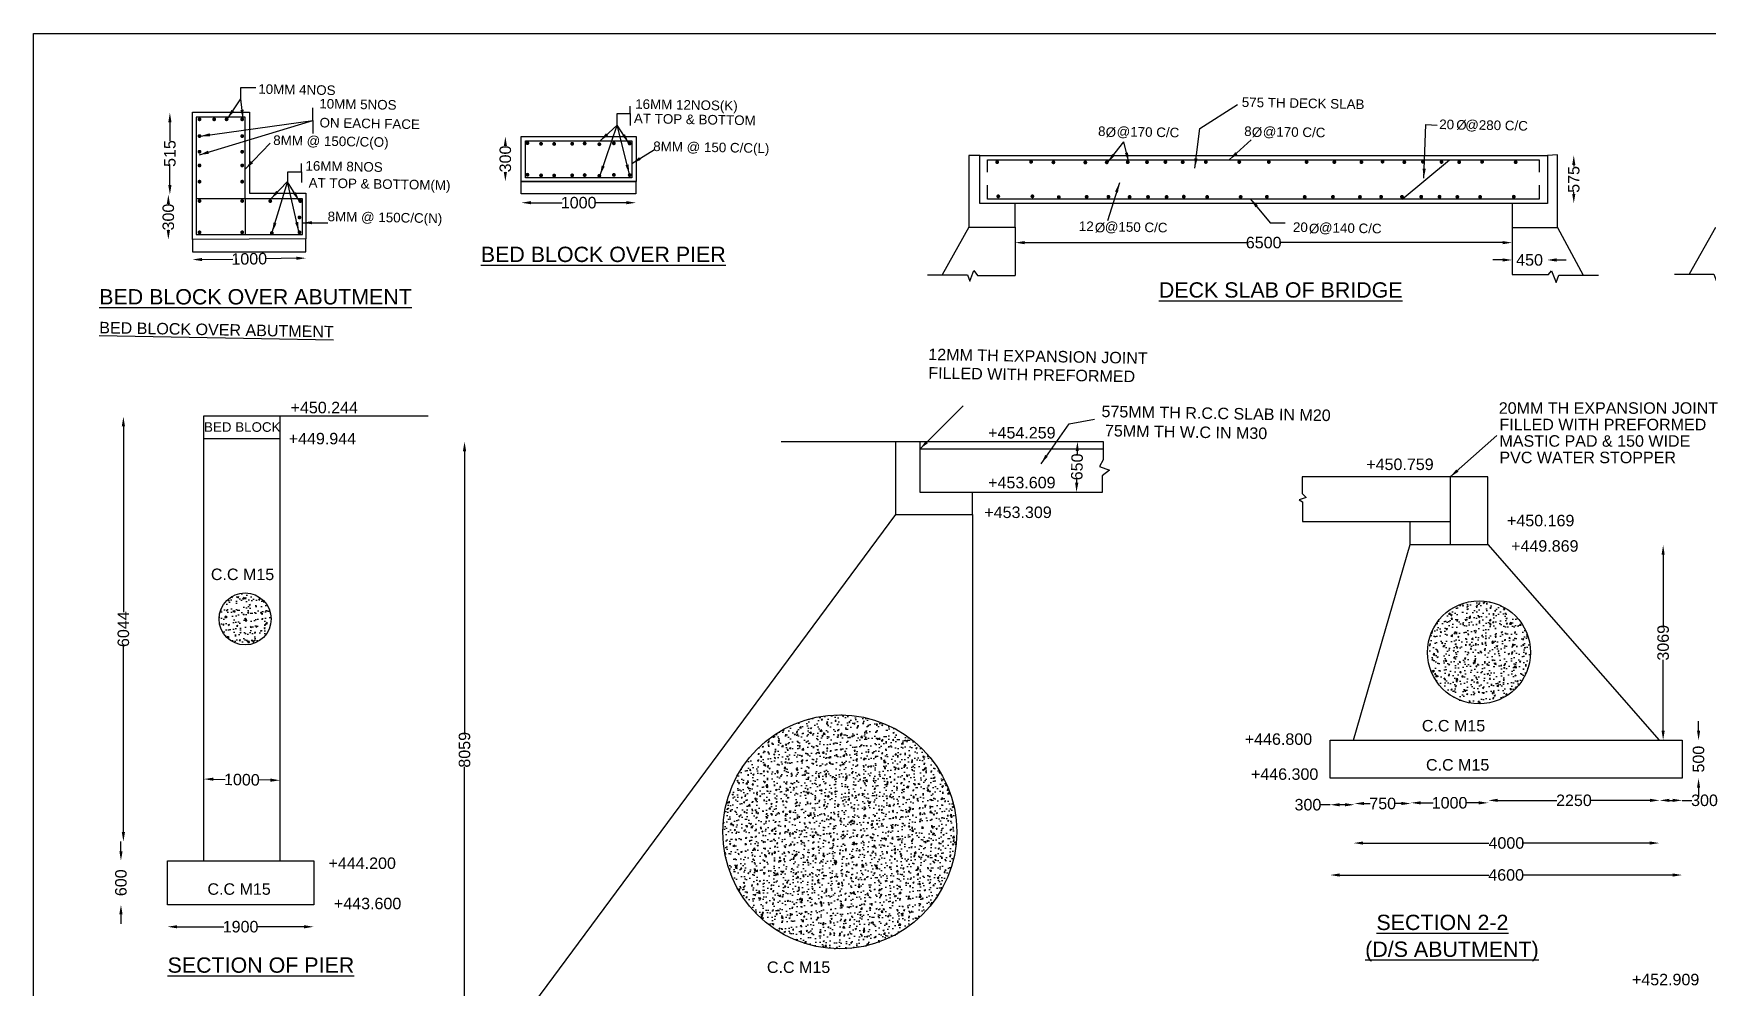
# Model space of a CAD drawing. Header units: millimetres. Extents: x 486 to 39860, y 1728 to 27070.
# Drawn here: x 486 to 22343, y 14621 to 27070 of the extents above; entities that cross this region are included whole.
import ezdxf

# ---------------------------------------------------------------- set-up
doc = ezdxf.new("R2010")
doc.units = ezdxf.units.MM
doc.header["$MEASUREMENT"] = 0
for name, color, linetype in [('DIMENSION', 7, 'Continuous'), ('DRAWING', 7, 'Continuous'), ('TEXT', 7, 'Continuous')]:
    doc.layers.add(name, color=color, linetype=linetype)
doc.styles.get("Standard").update_dxf_attribs({"font": 'arial.ttf'})
doc.dimstyles.get("Standard").update_dxf_attribs({"dimtxt": 150, "dimasz": 125, "dimexe": 0.18, "dimexo": 0.0625, "dimgap": 0.09, "dimtad": 0, "dimdec": 0, "dimzin": 0, "dimdsep": 46, "dimtxsty": 'Standard', "dimcen": 0.09, "dimse1": 1, "dimse2": 1, "dimadec": 0, "dimazin": 0, "dimtfac": 1, "dimtdec": 0, "dimtofl": 0, "dimtmove": 0, "dimatfit": 3, "dimfxl": 1, "dimtolj": 1, "dimtzin": 0, "dimarcsym": 0})
pattern_1 = [(50, (0, 0), (179.31505, -15.688), [18.75, -206.25]), (355, (0, 0), (-34.6878, 188.048), [15, -165]), (100.4514, (14.94, -1.3), (144.6273, 172.3599), [15.935, -175.2855]), (46.1842, (0, 50), (266.8103, -41.3798), [28.125, -309.375]), (96.6356, (22.23, 46.55), (233.6657, 243.5295), [23.9026, -262.9282]), (351.1842, (0, 50), (233.6655, 243.5297), [22.5, -247.5]), (21, (25, 37.5), (149.2268, -100.6547), [18.75, -206.25]), (326, (25, 37.5), (60.8288, 181.2875), [15, -165]), (71.4514, (37.44, 29.11), (210.0557, 80.6326), [15.935, -175.2855]), (37.5, (0, 0), (3.03996, 83.22346), [0, -163, 0, -167.5, 0, -165.625]), (7.5, (0, 0), (65.76738, 98.60293), [0, -95.5, 0, -159.25, 0, -63.125]), (327.5, (-55.75, 0), (133.45561, -5.63872), [0, -62.5, 0, -195, 0, -258.75]), (317.5, (-80.75, 0), (145.79654, 25.02625), [0, -81.25, 0, -129.5, 0, -183.75])]

# ---------------------------------------------------------------- blocks, each defined once
blk = doc.blocks.new('*D2')
at = {"layer": 'Defpoints', "color": 0, "transparency": 16777216}
for p in [(2561, 24222), (4043, 24242), (4044, 24139)]:
    blk.add_point(p, dxfattribs=at)
at = {"layer": 'DIMENSION', "color": 0, "lineweight": -2, "transparency": 16777216}
for p, q in [((2687, 24121), (3087, 24127)), ((3919, 24138), (3520, 24132))]:
    blk.add_line(p, q, dxfattribs=at)
at = {"layer": 'DIMENSION', "color": 0, "transparency": 16777216}
for points in [[(2687, 24142), (2688, 24100), (2562, 24120)], [(3919, 24158), (3920, 24117), (4044, 24139)]]:
    blk.add_solid(points, dxfattribs=at)
at = {"layer": 'DIMENSION', "color": 0, "transparency": 16777216, "insert": (3303, 24129), "char_height": 150, "attachment_point": 5, "rotation": 0.7609}
blk.add_mtext('\\A1;1000', dxfattribs=at)
blk = doc.blocks.new('*D3')
at = {"layer": 'Defpoints', "color": 0, "transparency": 16777216}
for p in [(2247, 24969), (2310, 24969), (2310, 24380)]:
    blk.add_point(p, dxfattribs=at)
at = {"layer": 'DIMENSION', "color": 0, "lineweight": -2, "transparency": 16777216}
for p, q in [((2247, 24844), (2247, 24840)), ((2247, 24505), (2247, 24509))]:
    blk.add_line(p, q, dxfattribs=at)
at = {"layer": 'DIMENSION', "color": 0, "transparency": 16777216}
for points in [[(2226, 24844), (2268, 24844), (2247, 24969)], [(2226, 24505), (2268, 24505), (2247, 24380)]]:
    blk.add_solid(points, dxfattribs=at)
at = {"layer": 'DIMENSION', "color": 0, "transparency": 16777216, "insert": (2247, 24675), "char_height": 150, "attachment_point": 5, "rotation": 90}
blk.add_mtext('\\A1;300', dxfattribs=at)
blk = doc.blocks.new('*D4')
at = {"layer": 'Defpoints', "color": 0, "transparency": 16777216}
for p in [(2247, 26038), (2267, 26038), (2247, 24969)]:
    blk.add_point(p, dxfattribs=at)
at = {"layer": 'DIMENSION', "color": 0, "lineweight": -2, "transparency": 16777216}
for p, q in [((2267, 25913), (2267, 25670)), ((2267, 25094), (2267, 25337))]:
    blk.add_line(p, q, dxfattribs=at)
at = {"layer": 'DIMENSION', "color": 0, "transparency": 16777216}
for points in [[(2246, 25913), (2288, 25913), (2267, 26038)], [(2246, 25094), (2288, 25094), (2267, 24969)]]:
    blk.add_solid(points, dxfattribs=at)
at = {"layer": 'DIMENSION', "color": 0, "transparency": 16777216, "insert": (2267, 25504), "char_height": 150, "attachment_point": 5, "rotation": 90}
blk.add_mtext('\\A1;515', dxfattribs=at)
blk = doc.blocks.new('*D5')
at = {"layer": 'Defpoints', "color": 0, "transparency": 16777216}
for p in [(6856, 24979), (8352, 24979), (8352, 24862)]:
    blk.add_point(p, dxfattribs=at)
at = {"layer": 'DIMENSION', "color": 0, "lineweight": -2, "transparency": 16777216}
for p, q in [((6981, 24862), (7387, 24862)), ((8227, 24862), (7821, 24862))]:
    blk.add_line(p, q, dxfattribs=at)
at = {"layer": 'DIMENSION', "color": 0, "transparency": 16777216}
for points in [[(6981, 24883), (6981, 24842), (6856, 24862)], [(8227, 24883), (8227, 24842), (8352, 24862)]]:
    blk.add_solid(points, dxfattribs=at)
at = {"layer": 'DIMENSION', "color": 0, "transparency": 16777216, "insert": (7604, 24862), "char_height": 150, "attachment_point": 5}
blk.add_mtext('\\A1;1000', dxfattribs=at)
blk = doc.blocks.new('*D6')
at = {"layer": 'Defpoints', "color": 0, "transparency": 16777216}
for p in [(6856, 25726), (6647, 25139), (6856, 25139)]:
    blk.add_point(p, dxfattribs=at)
at = {"layer": 'DIMENSION', "color": 0, "lineweight": -2, "transparency": 16777216}
for p, q in [((6647, 25601), (6647, 25598)), ((6647, 25264), (6647, 25267))]:
    blk.add_line(p, q, dxfattribs=at)
at = {"layer": 'DIMENSION', "color": 0, "transparency": 16777216}
for points in [[(6626, 25601), (6668, 25601), (6647, 25726)], [(6626, 25264), (6668, 25264), (6647, 25139)]]:
    blk.add_solid(points, dxfattribs=at)
at = {"layer": 'DIMENSION', "color": 0, "transparency": 16777216, "insert": (6647, 25433), "char_height": 150, "attachment_point": 5, "rotation": 90}
blk.add_mtext('\\A1;300', dxfattribs=at)
blk = doc.blocks.new('*D7')
at = {"layer": 'Defpoints', "color": 0, "transparency": 16777216}
for p in [(13304, 24853), (19792, 24853), (19792, 24341)]:
    blk.add_point(p, dxfattribs=at)
at = {"layer": 'DIMENSION', "color": 0, "lineweight": -2, "transparency": 16777216}
for p, q in [((13429, 24341), (16324, 24341)), ((19667, 24341), (16772, 24341))]:
    blk.add_line(p, q, dxfattribs=at)
at = {"layer": 'DIMENSION', "color": 0, "transparency": 16777216}
for points in [[(13429, 24362), (13429, 24320), (13304, 24341)], [(19667, 24362), (19667, 24320), (19792, 24341)]]:
    blk.add_solid(points, dxfattribs=at)
at = {"layer": 'DIMENSION', "color": 0, "transparency": 16777216, "insert": (16548, 24341), "char_height": 150, "attachment_point": 5}
blk.add_mtext('\\A1;6500', dxfattribs=at)
blk = doc.blocks.new('*D8')
at = {"layer": 'Defpoints', "color": 0, "transparency": 16777216}
for p in [(19792, 24167), (20248, 24167), (20248, 24115)]:
    blk.add_point(p, dxfattribs=at)
at = {"layer": 'DIMENSION', "color": 0, "lineweight": -2, "transparency": 16777216}
for p, q in [((19667, 24115), (19542, 24115)), ((20373, 24115), (20498, 24115))]:
    blk.add_line(p, q, dxfattribs=at)
at = {"layer": 'DIMENSION', "color": 0, "transparency": 16777216}
for points in [[(19667, 24136), (19667, 24094), (19792, 24115)], [(20373, 24136), (20373, 24094), (20248, 24115)]]:
    blk.add_solid(points, dxfattribs=at)
at = {"layer": 'DIMENSION', "color": 0, "transparency": 16777216, "insert": (20020, 24115), "char_height": 150, "attachment_point": 5}
blk.add_mtext('\\A1;450', dxfattribs=at)
blk = doc.blocks.new('*D9')
at = {"layer": 'Defpoints', "color": 0, "transparency": 16777216}
for p in [(20252, 25480), (20252, 24853), (20597, 24853)]:
    blk.add_point(p, dxfattribs=at)
at = {"layer": 'DIMENSION', "color": 0, "lineweight": -2, "transparency": 16777216}
for p, q in [((20597, 25355), (20597, 25333)), ((20597, 24978), (20597, 25000))]:
    blk.add_line(p, q, dxfattribs=at)
at = {"layer": 'DIMENSION', "color": 0, "transparency": 16777216}
for points in [[(20576, 25355), (20618, 25355), (20597, 25480)], [(20576, 24978), (20618, 24978), (20597, 24853)]]:
    blk.add_solid(points, dxfattribs=at)
at = {"layer": 'DIMENSION', "color": 0, "transparency": 16777216, "insert": (20597, 25166), "char_height": 150, "attachment_point": 5, "rotation": 90}
blk.add_mtext('\\A1;575', dxfattribs=at)
blk = doc.blocks.new('*D21')
at = {"layer": 'Defpoints', "color": 0, "transparency": 16777216}
for p in [(17416, 17353), (22011, 17353), (22011, 16089)]:
    blk.add_point(p, dxfattribs=at)
at = {"layer": 'DIMENSION', "color": 0, "lineweight": -2, "transparency": 16777216}
for p, q in [((17541, 16089), (19487, 16089)), ((21886, 16089), (19940, 16089))]:
    blk.add_line(p, q, dxfattribs=at)
at = {"layer": 'DIMENSION', "color": 0, "transparency": 16777216}
for points in [[(17541, 16110), (17541, 16068), (17416, 16089)], [(21886, 16110), (21886, 16068), (22011, 16089)]]:
    blk.add_solid(points, dxfattribs=at)
at = {"layer": 'DIMENSION', "color": 0, "transparency": 16777216, "insert": (19714, 16089), "char_height": 150, "attachment_point": 5}
blk.add_mtext('\\A1;4600', dxfattribs=at)
blk = doc.blocks.new('*D22')
at = {"layer": 'Defpoints', "color": 0, "transparency": 16777216}
for p in [(17721, 17848), (21713, 17848), (21713, 16506)]:
    blk.add_point(p, dxfattribs=at)
at = {"layer": 'DIMENSION', "color": 0, "lineweight": -2, "transparency": 16777216}
for p, q in [((17846, 16506), (19490, 16506)), ((21588, 16506), (19944, 16506))]:
    blk.add_line(p, q, dxfattribs=at)
at = {"layer": 'DIMENSION', "color": 0, "transparency": 16777216}
for points in [[(17846, 16527), (17846, 16486), (17721, 16506)], [(21588, 16527), (21588, 16486), (21713, 16506)]]:
    blk.add_solid(points, dxfattribs=at)
at = {"layer": 'DIMENSION', "color": 0, "transparency": 16777216, "insert": (19717, 16506), "char_height": 150, "attachment_point": 5}
blk.add_mtext('\\A1;4000', dxfattribs=at)
blk = doc.blocks.new('*D23')
at = {"layer": 'Defpoints', "color": 0, "transparency": 16777216}
for p in [(17416, 17353), (17733, 17353), (17733, 17006)]:
    blk.add_point(p, dxfattribs=at)
at = {"layer": 'DIMENSION', "color": 0, "lineweight": -2, "transparency": 16777216}
for p, q in [((17416, 17006), (17291, 17006)), ((17608, 17006), (17541, 17006))]:
    blk.add_line(p, q, dxfattribs=at)
at = {"layer": 'DIMENSION', "color": 0, "transparency": 16777216}
for points in [[(17541, 17027), (17541, 16985), (17416, 17006)], [(17608, 17027), (17608, 16985), (17733, 17006)]]:
    blk.add_solid(points, dxfattribs=at)
at = {"layer": 'DIMENSION', "color": 0, "transparency": 16777216, "insert": (17126, 17006), "char_height": 150, "attachment_point": 5}
blk.add_mtext('\\A1;300', dxfattribs=at)
blk = doc.blocks.new('*D24')
at = {"layer": 'Defpoints', "color": 0, "transparency": 16777216}
for p in [(17733, 17006), (18471, 17022), (18471, 17006)]:
    blk.add_point(p, dxfattribs=at)
at = {"layer": 'DIMENSION', "color": 0, "lineweight": -2, "transparency": 16777216}
for p, q in [((17858, 17022), (17937, 17022)), ((18346, 17022), (18267, 17022))]:
    blk.add_line(p, q, dxfattribs=at)
at = {"layer": 'DIMENSION', "color": 0, "transparency": 16777216}
for points in [[(17858, 17043), (17858, 17002), (17733, 17022)], [(18346, 17043), (18346, 17002), (18471, 17022)]]:
    blk.add_solid(points, dxfattribs=at)
at = {"layer": 'DIMENSION', "color": 0, "transparency": 16777216, "insert": (18102, 17022), "char_height": 150, "attachment_point": 5}
blk.add_mtext('\\A1;750', dxfattribs=at)
blk = doc.blocks.new('*D25')
at = {"layer": 'Defpoints', "color": 0, "transparency": 16777216}
for p in [(18471, 17022), (19480, 17031), (19480, 17022)]:
    blk.add_point(p, dxfattribs=at)
at = {"layer": 'DIMENSION', "color": 0, "lineweight": -2, "transparency": 16777216}
for p, q in [((18596, 17031), (18759, 17031)), ((19355, 17031), (19192, 17031))]:
    blk.add_line(p, q, dxfattribs=at)
at = {"layer": 'DIMENSION', "color": 0, "transparency": 16777216}
for points in [[(18596, 17051), (18596, 17010), (18471, 17031)], [(19355, 17051), (19355, 17010), (19480, 17031)]]:
    blk.add_solid(points, dxfattribs=at)
at = {"layer": 'DIMENSION', "color": 0, "transparency": 16777216, "insert": (18975, 17031), "char_height": 150, "attachment_point": 5}
blk.add_mtext('\\A1;1000', dxfattribs=at)
blk = doc.blocks.new('*D26')
at = {"layer": 'Defpoints', "color": 0, "transparency": 16777216}
for p in [(21718, 17063), (19480, 17031), (21718, 17031)]:
    blk.add_point(p, dxfattribs=at)
at = {"layer": 'DIMENSION', "color": 0, "lineweight": -2, "transparency": 16777216}
for p, q in [((19605, 17063), (20374, 17063)), ((21593, 17063), (20824, 17063))]:
    blk.add_line(p, q, dxfattribs=at)
at = {"layer": 'DIMENSION', "color": 0, "transparency": 16777216}
for points in [[(19605, 17084), (19605, 17043), (19480, 17063)], [(21593, 17084), (21593, 17043), (21718, 17063)]]:
    blk.add_solid(points, dxfattribs=at)
at = {"layer": 'DIMENSION', "color": 0, "transparency": 16777216, "insert": (20599, 17063), "char_height": 150, "attachment_point": 5}
blk.add_mtext('\\A1;2250', dxfattribs=at)
blk = doc.blocks.new('*D27')
at = {"layer": 'Defpoints', "color": 0, "transparency": 16777216}
for p in [(21718, 17096), (22013, 17096), (22013, 17063)]:
    blk.add_point(p, dxfattribs=at)
at = {"layer": 'DIMENSION', "color": 0, "lineweight": -2, "transparency": 16777216}
for p, q in [((21843, 17063), (21888, 17063)), ((22013, 17063), (22138, 17063))]:
    blk.add_line(p, q, dxfattribs=at)
at = {"layer": 'DIMENSION', "color": 0, "transparency": 16777216}
for points in [[(21843, 17084), (21843, 17043), (21718, 17063)], [(21888, 17084), (21888, 17043), (22013, 17063)]]:
    blk.add_solid(points, dxfattribs=at)
at = {"layer": 'DIMENSION', "color": 0, "transparency": 16777216, "insert": (22304, 17063), "char_height": 150, "attachment_point": 5}
blk.add_mtext('\\A1;300', dxfattribs=at)
blk = doc.blocks.new('*D28')
at = {"layer": 'Defpoints', "color": 0, "transparency": 16777216}
for p in [(22011, 17848), (22226, 17848), (22011, 17353)]:
    blk.add_point(p, dxfattribs=at)
at = {"layer": 'DIMENSION', "color": 0, "lineweight": -2, "transparency": 16777216}
for p, q in [((22226, 17973), (22226, 18098)), ((22226, 17228), (22226, 17103))]:
    blk.add_line(p, q, dxfattribs=at)
at = {"layer": 'DIMENSION', "color": 0, "transparency": 16777216}
for points in [[(22206, 17973), (22247, 17973), (22226, 17848)], [(22206, 17228), (22247, 17228), (22226, 17353)]]:
    blk.add_solid(points, dxfattribs=at)
at = {"layer": 'DIMENSION', "color": 0, "transparency": 16777216, "insert": (22226, 17601), "char_height": 150, "attachment_point": 5, "rotation": 90}
blk.add_mtext('\\A1;500', dxfattribs=at)
blk = doc.blocks.new('*D29')
at = {"layer": 'Defpoints', "color": 0, "transparency": 16777216}
for p in [(21713, 20393), (21764, 20393), (21713, 17848)]:
    blk.add_point(p, dxfattribs=at)
at = {"layer": 'DIMENSION', "color": 0, "lineweight": -2, "transparency": 16777216}
for p, q in [((21764, 20268), (21764, 19345)), ((21764, 17973), (21764, 18896))]:
    blk.add_line(p, q, dxfattribs=at)
at = {"layer": 'DIMENSION', "color": 0, "transparency": 16777216}
for points in [[(21743, 20268), (21784, 20268), (21764, 20393)], [(21743, 17973), (21784, 17973), (21764, 17848)]]:
    blk.add_solid(points, dxfattribs=at)
at = {"layer": 'DIMENSION', "color": 0, "transparency": 16777216, "insert": (21764, 19120), "char_height": 150, "attachment_point": 5, "rotation": 90}
blk.add_mtext('\\A1;3069', dxfattribs=at)
blk = doc.blocks.new('*D36')
at = {"layer": 'Defpoints', "color": 0, "transparency": 16777216}
for p in [(6114, 21744), (6334, 21744), (6334, 13702)]:
    blk.add_point(p, dxfattribs=at)
at = {"layer": 'DIMENSION', "color": 0, "lineweight": -2, "transparency": 16777216}
for p, q in [((6114, 21619), (6114, 17948)), ((6114, 13827), (6114, 17499))]:
    blk.add_line(p, q, dxfattribs=at)
at = {"layer": 'DIMENSION', "color": 0, "transparency": 16777216}
for points in [[(6093, 21619), (6135, 21619), (6114, 21744)], [(6093, 13827), (6135, 13827), (6114, 13702)]]:
    blk.add_solid(points, dxfattribs=at)
at = {"layer": 'DIMENSION', "color": 0, "transparency": 16777216, "insert": (6114, 17723), "char_height": 150, "attachment_point": 5, "rotation": 90}
blk.add_mtext('\\A1;8059', dxfattribs=at)
blk = doc.blocks.new('*D37')
at = {"layer": 'Defpoints', "color": 0, "transparency": 16777216}
for p in [(2235, 15700), (4145, 15700), (4145, 15414)]:
    blk.add_point(p, dxfattribs=at)
at = {"layer": 'DIMENSION', "color": 0, "lineweight": -2, "transparency": 16777216}
for p, q in [((2360, 15414), (2973, 15414)), ((4020, 15414), (3407, 15414))]:
    blk.add_line(p, q, dxfattribs=at)
at = {"layer": 'DIMENSION', "color": 0, "transparency": 16777216}
for points in [[(2360, 15434), (2360, 15393), (2235, 15414)], [(4020, 15434), (4020, 15393), (4145, 15414)]]:
    blk.add_solid(points, dxfattribs=at)
at = {"layer": 'DIMENSION', "color": 0, "transparency": 16777216, "insert": (3190, 15414), "char_height": 150, "attachment_point": 5}
blk.add_mtext('\\A1;1900', dxfattribs=at)
blk = doc.blocks.new('*D38')
at = {"layer": 'Defpoints', "color": 0, "transparency": 16777216}
for p in [(1628, 16275), (2235, 16275), (2235, 15700)]:
    blk.add_point(p, dxfattribs=at)
at = {"layer": 'DIMENSION', "color": 0, "lineweight": -2, "transparency": 16777216}
for p, q in [((1628, 16400), (1628, 16525)), ((1628, 15575), (1628, 15450))]:
    blk.add_line(p, q, dxfattribs=at)
at = {"layer": 'DIMENSION', "color": 0, "transparency": 16777216}
for points in [[(1607, 16400), (1649, 16400), (1628, 16275)], [(1607, 15575), (1649, 15575), (1628, 15700)]]:
    blk.add_solid(points, dxfattribs=at)
at = {"layer": 'DIMENSION', "color": 0, "transparency": 16777216, "insert": (1628, 15988), "char_height": 150, "attachment_point": 5, "rotation": 90}
blk.add_mtext('\\A1;600', dxfattribs=at)
blk = doc.blocks.new('*D39')
at = {"layer": 'Defpoints', "color": 0, "transparency": 16777216}
for p in [(2710, 17351), (3704, 17335), (3704, 17325)]:
    blk.add_point(p, dxfattribs=at)
at = {"layer": 'DIMENSION', "color": 0, "lineweight": -2, "transparency": 16777216}
for p, q in [((2835, 17339), (2990, 17337)), ((3579, 17327), (3424, 17330))]:
    blk.add_line(p, q, dxfattribs=at)
at = {"layer": 'DIMENSION', "color": 0, "transparency": 16777216}
for points in [[(2835, 17360), (2835, 17319), (2710, 17341)], [(3579, 17348), (3578, 17306), (3704, 17325)]]:
    blk.add_solid(points, dxfattribs=at)
at = {"layer": 'DIMENSION', "color": 0, "transparency": 16777216, "insert": (3207, 17333), "char_height": 150, "attachment_point": 5, "rotation": 359.0523}
blk.add_mtext('\\A1;1000', dxfattribs=at)
blk = doc.blocks.new('*D40')
at = {"layer": 'Defpoints', "color": 0, "transparency": 16777216}
for p in [(1628, 22069), (1660, 22069), (1628, 16525)]:
    blk.add_point(p, dxfattribs=at)
at = {"layer": 'DIMENSION', "color": 0, "lineweight": -2, "transparency": 16777216}
for p, q in [((1660, 21944), (1660, 19521)), ((1660, 16650), (1660, 19073))]:
    blk.add_line(p, q, dxfattribs=at)
at = {"layer": 'DIMENSION', "color": 0, "transparency": 16777216}
for points in [[(1639, 21944), (1681, 21944), (1660, 22069)], [(1639, 16650), (1681, 16650), (1660, 16525)]]:
    blk.add_solid(points, dxfattribs=at)
at = {"layer": 'DIMENSION', "color": 0, "transparency": 16777216, "insert": (1660, 19297), "char_height": 150, "attachment_point": 5, "rotation": 90}
blk.add_mtext('\\A1;6044', dxfattribs=at)
blk = doc.blocks.new('*D74')
at = {"layer": 'Defpoints', "color": 0, "transparency": 16777216}
for p in [(14117, 21747), (14158, 21746), (14145, 21082)]:
    blk.add_point(p, dxfattribs=at)
at = {"layer": 'TEXT', "color": 0, "lineweight": -2, "transparency": 16777216}
for p, q in [((14115, 21622), (14114, 21581)), ((14107, 21208), (14108, 21249))]:
    blk.add_line(p, q, dxfattribs=at)
at = {"layer": 'TEXT', "color": 0, "transparency": 16777216}
for points in [[(14094, 21622), (14135, 21621), (14117, 21747)], [(14086, 21208), (14128, 21207), (14104, 21083)]]:
    blk.add_solid(points, dxfattribs=at)
at = {"layer": 'TEXT', "color": 0, "transparency": 16777216, "insert": (14111, 21415), "char_height": 150, "attachment_point": 5, "rotation": 88.9195}
blk.add_mtext('\\A1;650', dxfattribs=at)

msp = doc.modelspace()

# ---------------------------------------------------------------- hatches: boundary and pattern name
at = {"layer": 'DRAWING'}
h = msp.add_hatch(dxfattribs=at)
h.set_pattern_fill('AR-CONC', color=256, scale=25, style=0)
h.set_pattern_definition(pattern_1)
h.paths.add_polyline_path([(3588.8, 19430.6, 1), (2909.9, 19430.6, 1)])
h = msp.add_hatch(dxfattribs=at)
h.set_pattern_fill('AR-CONC', color=256, scale=25, style=0)
h.set_pattern_definition(pattern_1)
h.paths.add_polyline_path([(18688.1, 18994.8, 1), (20031.7, 18994.8, 1)])
h = msp.add_hatch(dxfattribs=at)
h.set_pattern_fill('AR-CONC', color=256, scale=25, style=0)
h.set_pattern_definition(pattern_1)
h.paths.add_polyline_path([(9487, 16652.6, 1), (12540.8, 16652.6, 1)])

# ---------------------------------------------------------------- linework, layer by layer
msp.add_lwpolyline([(39856.8, 1727.7), (486, 1727.7), (486, 27070.3), (39856.8, 27070.3)], close=True)
at = {"layer": 'DIMENSION'}
for points in [[(3191.1, 26217.8), (3191.1, 26367.3), (3389.4, 26367.3)], [(4134.1, 25933.7), (4134.1, 26101.9)], [(8105, 25874.3), (8105, 26024.4), (8277.1, 26024.4), (8277.1, 26121.3)], [(8277.1, 26024.4), (8277.1, 25871.2)], [(4134.1, 25933.7), (4134.1, 25765.5)], [(3804.8, 25143.1), (3804.8, 25266.4), (3984.4, 25266.4), (3984.4, 25374.8)], [(3984.4, 25266.4), (3984.4, 25124.4)]]:
    msp.add_lwpolyline(points, dxfattribs=at)
at = {"layer": 'DRAWING'}
for points in [[(2561.1, 24380.8), (2561.1, 26045.4), (3306.7, 26045.4), (3306.7, 24988.6), (4041.4, 24988.6), (4041.4, 24391.8)], [(2610.5, 25957.8), (2610.5, 24446.6), (3997.5, 24446.6), (3997.5, 24912), (3251.9, 24912), (3251.9, 25979.7), (2610.5, 25979.7)], [(6855.6, 25726.4), (8354.3, 25726.4), (8354.3, 25139.3), (6855.6, 25139.3)], [(6911.1, 25668.5), (8298.8, 25668.5), (8298.8, 25187.2), (6911.1, 25187.2)], [(12842.4, 25479.8), (20252.1, 25479.8), (20252.1, 24852.8), (12842.4, 24852.8)], [(6855.6, 25139.3), (8352.3, 25139.3), (8352.3, 24979.4), (6855.6, 24979.4)], [(17416.2, 17848.1), (22011.1, 17848.1), (22011.1, 17353.4), (17416.2, 17353.4)], [(2235.3, 16275.4), (4144.7, 16275.4), (4144.7, 15700.4), (2235.3, 15700.4)]]:
    msp.add_lwpolyline(points, close=True, dxfattribs=at)
at = {"layer": 'DRAWING', "const_width": 25}
for points in [[(2641.1, 25950.8, 1), (2666.1, 25950.8, 1)], [(2832.4, 25950.8, 1), (2857.4, 25950.8, 1)], [(2995.2, 25950.8, 1), (3020.2, 25950.8, 1)], [(3198.5, 25950.8, 1), (3223.5, 25950.8, 1)], [(2641.1, 25731.4, 1), (2666.1, 25731.4, 1)], [(3198.5, 25731.4, 1), (3223.5, 25731.4, 1)], [(6923.2, 25639.4, 1), (6948.2, 25639.4, 1)], [(7100.6, 25631.2, 1), (7125.6, 25631.2, 1)], [(7271.9, 25629.1, 1), (7296.9, 25629.1, 1)], [(7507.1, 25631.2, 1), (7532.1, 25631.2, 1)], [(7670.1, 25635.3, 1), (7695.1, 25635.3, 1)], [(7861.9, 25625, 1), (7886.9, 25625, 1)], [(8051.7, 25637.4, 1), (8076.7, 25637.4, 1)], [(8258, 25635.3, 1), (8283, 25635.3, 1)], [(2641.1, 25527.1, 1), (2666.1, 25527.1, 1)], [(2641.1, 25348.3, 1), (2666.1, 25348.3, 1)], [(3198.5, 25527.1, 1), (3223.5, 25527.1, 1)], [(3198.5, 25348.3, 1), (3223.5, 25348.3, 1)], [(13055.5, 25391.3, 1), (13080.5, 25391.3, 1)], [(13499.1, 25395.5, 1), (13524.1, 25395.5, 1)], [(13790, 25389.2, 1), (13815, 25389.2, 1)], [(14206.5, 25387.1, 1), (14231.5, 25387.1, 1)], [(14486.5, 25389.2, 1), (14511.5, 25389.2, 1)], [(14760.6, 25391.3, 1), (14785.6, 25391.3, 1)], [(15011.8, 25391.3, 1), (15036.8, 25391.3, 1)], [(15252.5, 25393.4, 1), (15277.5, 25393.4, 1)], [(15478.5, 25391.3, 1), (15503.5, 25391.3, 1)], [(15779.8, 25393.4, 1), (15804.8, 25393.4, 1)], [(16217.3, 25393.4, 1), (16242.3, 25393.4, 1)], [(16602.4, 25393.4, 1), (16627.4, 25393.4, 1)], [(17096.3, 25393.4, 1), (17121.3, 25393.4, 1)], [(17458.3, 25393.4, 1), (17483.3, 25393.4, 1)], [(17812, 25391.4, 1), (17837, 25391.4, 1)], [(18087.9, 25397.8, 1), (18112.9, 25397.8, 1)], [(18372.5, 25391.5, 1), (18397.5, 25391.5, 1)], [(18615.3, 25395.7, 1), (18640.3, 25395.7, 1)], [(18858.1, 25393.6, 1), (18883.1, 25393.6, 1)], [(19088.3, 25391.5, 1), (19113.3, 25391.5, 1)], [(19387.5, 25395.7, 1), (19412.5, 25395.7, 1)], [(19826.1, 25391.5, 1), (19851.1, 25391.5, 1)], [(2641.1, 25137.3, 1), (2666.1, 25137.3, 1)], [(3198.5, 25137.3, 1), (3223.5, 25137.3, 1)], [(6923.2, 25227.3, 1), (6948.2, 25227.3, 1)], [(7100.6, 25219.1, 1), (7125.6, 25219.1, 1)], [(7271.9, 25217, 1), (7296.9, 25217, 1)], [(7507.1, 25219.1, 1), (7532.1, 25219.1, 1)], [(7670.1, 25223.2, 1), (7695.1, 25223.2, 1)], [(7861.9, 25212.9, 1), (7886.9, 25212.9, 1)], [(8051.7, 25225.3, 1), (8076.7, 25225.3, 1)], [(8258, 25223.2, 1), (8283, 25223.2, 1)], [(13070.2, 24945.6, 1), (13095.2, 24945.6, 1)], [(13516, 24945.6, 1), (13541, 24945.6, 1)], [(13860.3, 24935.1, 1), (13885.3, 24935.1, 1)], [(14224.5, 24939.3, 1), (14249.5, 24939.3, 1)], [(14509.1, 24939.3, 1), (14534.1, 24939.3, 1)], [(14785.3, 24937.2, 1), (14810.3, 24937.2, 1)], [(15025.4, 24937.4, 1), (15050.4, 24937.4, 1)], [(15268.2, 24937.4, 1), (15293.2, 24937.4, 1)], [(15492.1, 24941.6, 1), (15517.1, 24941.6, 1)], [(15797.6, 24937.4, 1), (15822.6, 24937.4, 1)], [(16235, 24937.4, 1), (16260, 24937.4, 1)], [(16577.5, 24939.4, 1), (16602.5, 24939.4, 1)], [(17071.4, 24937.3, 1), (17096.4, 24937.3, 1)], [(17439.8, 24939.4, 1), (17464.8, 24939.4, 1)], [(17792.7, 24937.5, 1), (17817.7, 24937.5, 1)], [(18069, 24939.6, 1), (18094, 24939.6, 1)], [(18341, 24939.6, 1), (18366, 24939.6, 1)], [(18592.2, 24939.6, 1), (18617.2, 24939.6, 1)], [(18832, 24940.1, 1), (18857, 24940.1, 1)], [(19064.3, 24938, 1), (19089.3, 24938, 1)], [(19361.5, 24938, 1), (19386.5, 24938, 1)], [(19801, 24940.1, 1), (19826, 24940.1, 1)], [(2641.1, 24885.2, 1), (2666.1, 24885.2, 1)], [(3198.5, 24885.2, 1), (3223.5, 24885.2, 1)], [(3565, 24883.6, 1), (3590, 24883.6, 1)], [(3958, 24883.6, 1), (3983, 24883.6, 1)], [(2641.1, 24476.2, 1), (2666.1, 24476.2, 1)], [(3198.5, 24476.2, 1), (3223.5, 24476.2, 1)], [(3585.5, 24467.4, 1), (3610.5, 24467.4, 1)], [(3946.3, 24669.6, 1), (3971.3, 24669.6, 1)], [(3946.3, 24476.2, 1), (3971.3, 24476.2, 1)]]:
    msp.add_lwpolyline(points, format="xyb", close=True, dxfattribs=at)
at = {"layer": 'DRAWING'}
for points in [[(12842.4, 25479.8), (12698, 25479.8), (12698, 24545.2), (13304, 24545.2), (13304, 24852.8)], [(12941.5, 25261.1), (12941.5, 25422), (20144.7, 25422), (20144.7, 25261.7)], [(18355.5, 24910.5), (18974.3, 25422)], [(19792, 24537.4), (20382.8, 24537.4), (20382.8, 25484.9), (20252.1, 25479.8)], [(20144.7, 25092.3), (20144.7, 24910.5), (12941.5, 24910.5), (12941.5, 25090.7)], [(3251.9, 24912), (2610.5, 24912)], [(3251.9, 24912), (3251.9, 24446.6)], [(19792, 24852.8), (19792, 23924.7), (20265.4, 23924.7), (20307.1, 23973.8), (20367.7, 23822.5), (20401.7, 23917.1), (20920.6, 23917.1)], [(12698, 24545.2), (12350.8, 23919.2)], [(13304, 24545.2), (13304, 23914.1)], [(20382.8, 24537.4), (20717.4, 23917.1)], [(22448.6, 24538.8), (22105.5, 23929.2)], [(2561.1, 24380.8), (2561.1, 24222.4), (4043.1, 24222.4), (4041.4, 24391.8)], [(12159.3, 23919.2), (12682.5, 23919.2), (12713.6, 23836.5), (12765.4, 23976.2), (12812, 23914.1), (13304, 23914.1)], [(21910.6, 23929.2), (22426, 23929.2), (22466.7, 23825.3), (22507.4, 23969.8), (22579.7, 23924.7), (23040.9, 23924.7)], [(2710.3, 16275.4), (2710.3, 22082.2), (3703.8, 22082.2), (3703.8, 16275.4)], [(3703.8, 22082.2), (5637.1, 22082.2)], [(2710.3, 21787.3), (3703.8, 21787.3)], [(10249, 21745.9), (14454.3, 21745.9), (14454.3, 21507.7), (14403.8, 21421.1), (14533.8, 21370.6), (14439.9, 21298.4), (14439.9, 21081.9), (12062.6, 21081.9), (12062.6, 21745.9)], [(11746.4, 20794.1), (11746.4, 21745.9)], [(12062.6, 21652), (14454.3, 21652)], [(19475.2, 20403.7), (19475.2, 21283.5), (17050.2, 21283.5), (17050.2, 21069.8), (17101.7, 21014.4), (17010.6, 20986.7), (17054.2, 20959), (17054.2, 20701.8), (18983.6, 20701.8)], [(18983.6, 21283.5), (18983.6, 20403.7)], [(6944.2, 14311.4), (11746.4, 20794.1), (12746.3, 20794.1), (12746.3, 14311.4)], [(18461.3, 20403.7), (18461.3, 20701.8)], [(17721.4, 17848.1), (18461.3, 20403.7), (19475.2, 20403.7), (21713.2, 17848.1)]]:
    msp.add_lwpolyline(points, dxfattribs=at)
for centre, radius in [((3249.3, 19430.6), 339.5), ((19359.9, 18994.8), 671.8), ((11013.9, 16652.6), 1526.9)]:
    msp.add_circle(centre, radius, dxfattribs=at)
at = {"layer": 'TEXT'}
msp.add_lwpolyline([(12746.3, 20794.1), (12746.3, 21081.9)], dxfattribs=at)

# ---------------------------------------------------------------- texts
at = {"layer": 'DIMENSION', "char_height": 125, "width": 154.062, "attachment_point": 1}
for insert in [(14485.5, 25845.7), (16393.6, 25845.7), (19062.5, 25940.1), (14343.8, 24600.4), (17139.5, 24587.5)]:
    msp.add_mtext('Ø', dxfattribs=dict(at, insert=insert))
at = {"layer": 'TEXT'}
for s, height, p in [('10MM 4NOS', 125, (3419.9, 26284.4)), ('575 TH DECK SLAB', 125, (16261.7, 26112.3)), ('10MM 5NOS', 125, (4216.5, 26093)), ('AT TOP & BOTTOM', 125, (8324.5, 25900.9)), ('16MM 12NOS(K)', 125, (8341.1, 26088.6)), ('ON EACH FACE', 125, (4220.3, 25845.3)), ('8   @170 C/C', 125, (14384.9, 25733.6)), ('8   @170 C/C', 125, (16292.9, 25733.6)), ('20   @280 C/C', 125, (18839.1, 25823.3)), ('8MM @ 150C/C(O)', 125, (3615.3, 25616.3)), ('8MM @ 150 C/C(L)', 125, (8577, 25536.7)), ('16MM 8NOS', 125, (4036.2, 25282.3)), ('AT TOP & BOTTOM(M)', 125, (4077.5, 25060.8)), ('8MM @ 150C/C(N)', 125, (4325.5, 24621.7)), ('12   @150 C/C', 125, (14133.6, 24494.8)), ('20   @140 C/C', 125, (16929.4, 24481.9)), ('%%UBED BLOCK OVER ABUTMENT', 150, (1343.8, 23158.6)), ('12MM TH EXPANSION JOINT', 150, (12168.4, 22809.6)), ('FILLED WITH PREFORMED', 150, (12168.4, 22567.6)), ('575MM TH R.C.C SLAB IN M20', 150, (14429.8, 22065.6)), ('75MM TH W.C IN M30', 150, (14474.6, 21814.6))]:
    msp.add_text(s, height=height, rotation=358.97597, dxfattribs=at).set_placement(p)
for s, height, p in [('%%UBED BLOCK OVER PIER', 200, (6326.7, 24088.4)), ('%%UDECK SLAB OF BRIDGE', 200, (15179.4, 23623.6)), ('%%UBED BLOCK OVER ABUTMENT', 200, (1343.8, 23534.7)), ('+450.244', 150, (3842.6, 22114.5)), ('20MM TH EXPANSION JOINT', 150, (19617.6, 22107.7)), ('BED BLOCK', 125, (2712.3, 21872.4)), ('+449.944', 150, (3818.6, 21709.2)), ('+454.259', 150, (12951, 21785.8)), ('FILLED WITH PREFORMED', 150, (19626.6, 21892.9)), ('MASTIC PAD & 150 WIDE', 150, (19626.6, 21678)), ('+450.759', 150, (17887.7, 21373.6)), ('PVC WATER STOPPER', 150, (19626.6, 21463.1)), ('+453.609', 150, (12951, 21135.4)), ('+453.309', 150, (12900.9, 20747.6)), ('+450.169', 150, (19725.2, 20639.4)), ('+449.869', 150, (19779, 20308.1)), ('C.C M15', 150, (2802.4, 19937.8)), ('+446.800', 150, (16301.1, 17787.7)), ('C.C M15', 150, (18613.7, 17962.3)), ('C.C M15', 150, (18667.5, 17452)), ('+446.300', 150, (16381.8, 17331.1)), ('+444.200', 150, (4338.2, 16168.3)), ('C.C M15', 150, (2757.4, 15831)), ('+443.600', 150, (4408.4, 15642.4)), ('%%USECTION 2-2', 200, (18020.8, 15371)), ('%%U(D/S ABUTMENT)', 200, (17873.3, 15021)), ('%%USECTION OF PIER', 200, (2236.7, 14814)), ('C.C M15', 150, (10062.3, 14811.1)), ('+452.909', 150, (21356.2, 14650.2))]:
    msp.add_text(s, height=height, dxfattribs=at).set_placement(p)

# ---------------------------------------------------------------- dimensions: what is measured, and where the dimension line sits
at = {"layer": 'DIMENSION'}
for p1, p2, distance, text, picture, middle in [((2246.7, 24969.4), (2246.7, 26038), -20.1, '515', '*D4', (2266.8, 25503.7)), ((6855.6, 25726.4), (6855.6, 25139.3), -208.6, '300', '*D6', (6647, 25432.9)), ((20252.1, 25479.8), (20252.1, 24852.8), 344.9, '575', '*D9', (20597, 25166.3)), ((2310, 24380.5), (2310, 24969.4), 63.3, '300', '*D3', (2246.7, 24674.9)), ((6855.6, 24979.4), (8352.3, 24979.4), -117, '1000', '*D5', (7604, 24862.4)), ((13304, 24852.8), (19792, 24852.8), -511.6, '6500', '*D7', (16548, 24341.2)), ((2561.1, 24222.4), (4042.9, 24242.1), -102.8, '1000', '*D2', (3303.4, 24129.5)), ((19792, 24166.8), (20248.2, 24166.8), -52, '450', '*D8', (20020.1, 24114.8)), ((1628.2, 16525.4), (1628.2, 22068.6), -31.6, '6044', '*D40', (1659.8, 19297)), ((6334.3, 13702.2), (6334.3, 21744.1), 220.1, '8059', '*D36', (6114.2, 17723.2)), ((21713.2, 17848.1), (21713.2, 20392.8), -50.3, '3069', '*D29', (21763.5, 19120.4)), ((22011.1, 17353.4), (22011.1, 17848.1), -215.4, '500', '*D28', (22226.5, 17600.7)), ((17721.4, 17848.1), (21713.2, 17848.1), -1341.6, '4000', '*D22', (19717.3, 16506.5)), ((2710.3, 17351.1), (3703.8, 17334.7), -9.6, '1000', '*D39', (3206.8, 17333.3)), ((17416.2, 17353.4), (22011.1, 17353.4), -1264.7, '4600', '*D21', (19713.6, 16088.8)), ((17733.2, 17006.1), (18471.2, 17006.1), 16.4, '750', '*D24', (18102.2, 17022.5)), ((18471.2, 17022.5), (19479.7, 17022.5), 8.2, '1000', '*D25', (18975.4, 17030.6)), ((19479.7, 17030.6), (21718.1, 17030.6), 32.8, '2250', '*D26', (20598.9, 17063.4)), ((21718.1, 17096.2), (22013.3, 17096.2), -32.8, '300', '*D27', (22303.8, 17063.4)), ((2235.3, 15700.4), (2235.3, 16275.4), 607.1, '600', '*D38', (1628.2, 15987.9)), ((2235.3, 15700.4), (4144.7, 15700.4), -286.9, '1900', '*D37', (3190, 15413.5))]:
    dim = msp.add_aligned_dim(p1=p1, p2=p2, distance=distance, text=text, dimstyle='Standard', dxfattribs=at)
    dim.commit()
    dim.dimension.update_dxf_attribs({"geometry": picture, "text_midpoint": middle})
dim = msp.add_linear_dim(base=(17733.2, 17006.1), p1=(17416.2, 17353.4), p2=(17733.2, 17353.4), angle=0, text='300', dimstyle='Standard', dxfattribs=at)
dim.commit()
dim.dimension.update_dxf_attribs({"geometry": '*D23', "text_midpoint": (17125.7, 17006.1), "dimtype": 161})
at = {"layer": 'TEXT'}
dim = msp.add_aligned_dim(p1=(14145.1, 21081.9), p2=(14157.6, 21745.9), distance=40.6, text='650', dimstyle='Standard', dxfattribs=at)
dim.commit()
dim.dimension.update_dxf_attribs({"geometry": '*D74', "text_midpoint": (14110.7, 21414.7)})

# ---------------------------------------------------------------- leaders
at = {"layer": 'DIMENSION'}
for points in [[(3017.2, 25958.9), (3191.1, 26217.8)], [(3223.5, 25950.8), (3191.1, 26217.8)], [(15648.8, 25313.9), (15715.7, 25830.7), (16206.4, 26142.6)], [(2652.3, 25485.2), (4134.1, 25933.7)], [(2666.1, 25731.4), (4134.1, 25933.7)], [(7882.8, 25668.5), (8105, 25874.3)], [(7883.8, 25221.1), (8105, 25874.3)], [(8266.4, 25235), (8105, 25874.3)], [(8259.6, 25641.4), (8105, 25874.3)], [(18638.9, 25182.7), (18667.3, 25881.1), (18813.7, 25876.3)], [(3251.9, 25302), (3576.5, 25638.4)], [(14511.5, 25389.2), (14723.1, 25658.8)], [(14785.6, 25391.3), (14723.1, 25658.8)], [(16099.3, 25422), (16384.8, 25683.7)], [(8298.8, 25373.1), (8593.3, 25555.2)], [(3584, 24912), (3804.8, 25143.1)], [(3603.5, 24478.6), (3804.8, 25143.1)], [(3950.1, 24485.2), (3802, 25133.8)], [(3958, 24883.6), (3802, 25133.8)], [(14663.8, 25120), (14509.2, 24624.6)], [(16377.4, 24910.5), (16635, 24598.8), (16828.3, 24598.8)], [(3997.5, 24601.1), (4328.6, 24601.1)]]:
    msp.add_leader(points, dimstyle='Standard', override={"dimgap": 0.09, "dimtad": 0}, dxfattribs=at)
at = {"layer": 'TEXT'}
for points in [[(12062.6, 21652), (12626.5, 22211.8)], [(13640.9, 21456.7), (14008.8, 21976.6), (14340.9, 22039.4)], [(18983.6, 21283.5), (19593, 21824.8)]]:
    msp.add_leader(points, dimstyle='Standard', override={"dimgap": 0.09, "dimtad": 0}, dxfattribs=at)

doc.saveas('drawing.dxf')
